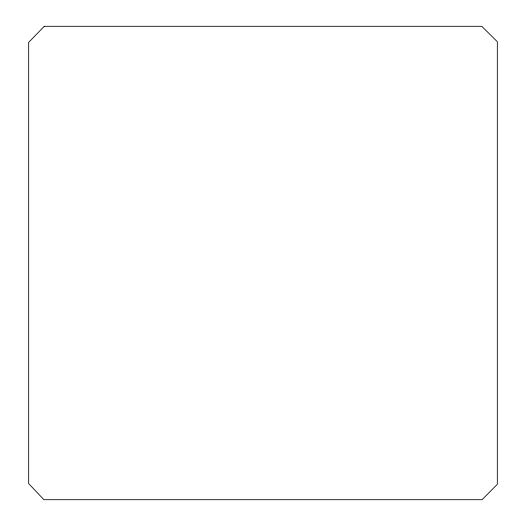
<?xml version="1.0" encoding="UTF-8"?>
<svg xmlns="http://www.w3.org/2000/svg" width="526" height="526" viewBox="0 0 526 526"><rect width="100%" height="100%" fill="white"/><g stroke="black" fill="none" stroke-linecap="round" stroke-linejoin="round"><path stroke-width="0.79" d="M44.256 26.3L28.68 42.389L28.68 483.611L43.934 499.7L482.066 499.7L497.32 484.282L497.32 41.718L481.744 26.3L44.256 26.3"/></g></svg>
